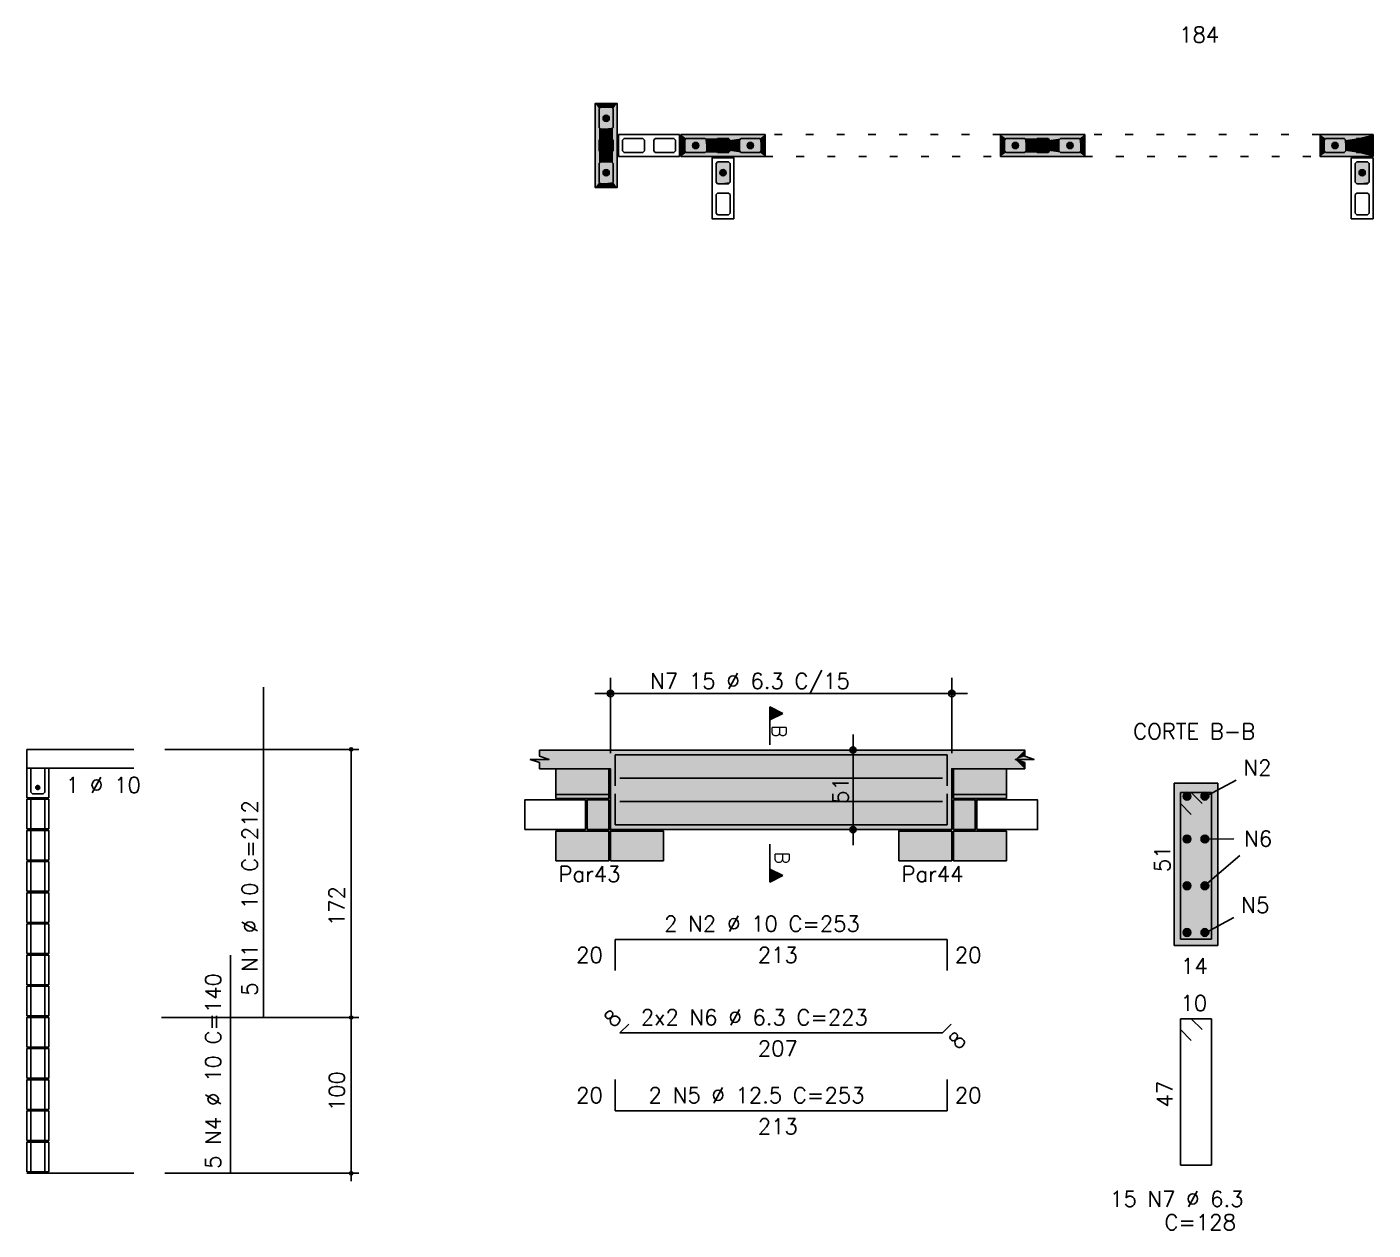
# Model space of a CAD drawing. Extents: x -1.9 to 86, y -1.6 to 60.9.
# Drawn here: x 35.3 to 52.57, y 29.95 to 45.39 of the extents above; entities that cross this region are included whole.
import ezdxf

# ---------------------------------------------------------------- set-up
doc = ezdxf.new("R2010")
doc.units = 0
doc.header["$MEASUREMENT"] = 0
doc.linetypes.add('ESTILO_TQS_0002', pattern=[0.4, 0.1, -0.3])
for name, color, linetype in [('PENA_01', 1, 'CONTINUOUS'), ('PENA_02', 2, 'CONTINUOUS'), ('PENA_03', 3, 'CONTINUOUS'), ('PENA_04', 4, 'CONTINUOUS'), ('PENA_05', 5, 'CONTINUOUS'), ('PENA_09', 254, 'CONTINUOUS'), ('PENA_10', 253, 'CONTINUOUS'), ('PENA_11', 252, 'CONTINUOUS'), ('PENA_19', 240, 'CONTINUOUS'), ('PENA_21', 100, 'CONTINUOUS'), ('PENA_28', 135, 'CONTINUOUS')]:
    doc.layers.add(name, color=color, linetype=linetype)
doc.styles.get("Standard").update_dxf_attribs({"font": 'ROMANS.SHX'})

msp = doc.modelspace()

# ---------------------------------------------------------------- linework, layer by layer
at = {"layer": 'PENA_01', "linetype": 'Continuous'}
for p, q in [((42.786, 36.071), (42.786, 37.038)), ((47.166, 36.071), (47.166, 37.038)), ((42.586, 36.838), (47.366, 36.838)), ((45.899, 34.891), (45.899, 36.311)), ((45.979, 36.111), (46.099, 36.111)), ((42.086, 35.541), (42.766, 35.541)), ((47.186, 35.541), (47.866, 35.541)), ((45.979, 35.091), (46.099, 35.091))]:
    msp.add_line(p, q, dxfattribs=at)
for points in [[(42.801, 44.359), (42.821, 44.339), (42.821, 44.099), (42.801, 44.079), (42.661, 44.079), (42.641, 44.099), (42.641, 44.339), (42.661, 44.359), (42.801, 44.359)], [(42.801, 43.959), (42.821, 43.939), (42.821, 43.799), (42.801, 43.779), (42.661, 43.779), (42.641, 43.799), (42.641, 43.939), (42.661, 43.959), (42.801, 43.959)], [(43.221, 43.939), (43.201, 43.959), (42.961, 43.959), (42.941, 43.939), (42.941, 43.799), (42.961, 43.779), (43.201, 43.779), (43.221, 43.799), (43.221, 43.939)], [(43.621, 43.939), (43.601, 43.959), (43.361, 43.959), (43.341, 43.939), (43.341, 43.799), (43.361, 43.779), (43.601, 43.779), (43.621, 43.799), (43.621, 43.939)], [(43.741, 43.939), (43.761, 43.959), (44.001, 43.959), (44.021, 43.939), (44.021, 43.799), (44.001, 43.779), (43.761, 43.779), (43.741, 43.799), (43.741, 43.939)], [(44.141, 43.939), (44.161, 43.959), (44.301, 43.959), (44.321, 43.939), (44.321, 43.799), (44.301, 43.779), (44.161, 43.779), (44.141, 43.799), (44.141, 43.939)], [(44.441, 43.939), (44.461, 43.959), (44.701, 43.959), (44.721, 43.939), (44.721, 43.799), (44.701, 43.779), (44.461, 43.779), (44.441, 43.799), (44.441, 43.939)], [(47.841, 43.939), (47.861, 43.959), (48.101, 43.959), (48.121, 43.939), (48.121, 43.799), (48.101, 43.779), (47.861, 43.779), (47.841, 43.799), (47.841, 43.939)], [(48.241, 43.939), (48.261, 43.959), (48.401, 43.959), (48.421, 43.939), (48.421, 43.799), (48.401, 43.779), (48.261, 43.779), (48.241, 43.799), (48.241, 43.939)], [(48.541, 43.939), (48.561, 43.959), (48.801, 43.959), (48.821, 43.939), (48.821, 43.799), (48.801, 43.779), (48.561, 43.779), (48.541, 43.799), (48.541, 43.939)], [(52.201, 43.959), (51.961, 43.959), (51.941, 43.939), (51.941, 43.799), (51.961, 43.779), (52.201, 43.779), (52.221, 43.799), (52.221, 43.939), (52.201, 43.959)], [(52.501, 43.959), (52.361, 43.959), (52.341, 43.939), (52.341, 43.799), (52.361, 43.779), (52.501, 43.779), (52.521, 43.799), (52.521, 43.939), (52.501, 43.959)], [(42.801, 43.659), (42.821, 43.639), (42.821, 43.399), (42.801, 43.379), (42.661, 43.379), (42.641, 43.399), (42.641, 43.639), (42.661, 43.659), (42.801, 43.659)], [(44.301, 43.379), (44.321, 43.399), (44.321, 43.639), (44.301, 43.659), (44.161, 43.659), (44.141, 43.639), (44.141, 43.399), (44.161, 43.379), (44.301, 43.379)], [(52.501, 43.379), (52.521, 43.399), (52.521, 43.639), (52.501, 43.659), (52.361, 43.659), (52.341, 43.639), (52.341, 43.399), (52.361, 43.379), (52.501, 43.379)], [(44.301, 42.979), (44.321, 42.999), (44.321, 43.239), (44.301, 43.259), (44.161, 43.259), (44.141, 43.239), (44.141, 42.999), (44.161, 42.979), (44.301, 42.979)], [(52.501, 42.979), (52.521, 42.999), (52.521, 43.239), (52.501, 43.259), (52.361, 43.259), (52.341, 43.239), (52.341, 42.999), (52.361, 42.979), (52.501, 42.979)]]:
    msp.add_lwpolyline(points, dxfattribs=at)
at = {"layer": 'PENA_02', "linetype": 'Continuous'}
for p, q in [((42.591, 43.329), (42.591, 44.409)), ((42.591, 44.409), (42.871, 44.409)), ((42.871, 44.409), (42.871, 43.329)), ((43.691, 44.009), (44.771, 44.009)), ((43.691, 43.729), (43.691, 44.009)), ((44.771, 44.009), (44.771, 43.729)), ((47.791, 44.009), (48.871, 44.009)), ((47.791, 43.729), (47.791, 44.009)), ((48.871, 44.009), (48.871, 43.729)), ((44.771, 43.729), (43.691, 43.729)), ((48.871, 43.729), (47.791, 43.729)), ((42.871, 43.329), (42.591, 43.329))]:
    msp.add_line(p, q, dxfattribs=at)
for points in [[(43.671, 44.009), (42.891, 44.009), (42.891, 43.729), (43.671, 43.729), (43.671, 44.009)], [(52.571, 44.009), (51.891, 44.009), (51.891, 43.729), (52.571, 43.729), (52.571, 44.009)], [(44.371, 42.929), (44.371, 43.709), (44.091, 43.709), (44.091, 42.929), (44.371, 42.929)], [(52.571, 42.929), (52.571, 43.709), (52.291, 43.709), (52.291, 42.929), (52.571, 42.929)], [(41.878, 35.871), (41.878, 35.951), (41.758, 35.991), (41.998, 35.991), (41.878, 36.031), (41.878, 36.111)], [(41.878, 36.111), (48.102, 36.111), (48.102, 36.031), (48.222, 35.991), (47.982, 35.991), (48.102, 35.951), (48.102, 35.871), (47.166, 35.871), (47.166, 35.091), (42.786, 35.091), (42.786, 35.871), (41.878, 35.871), (41.878, 35.951), (41.758, 35.991), (41.998, 35.991), (41.878, 36.031), (41.878, 36.111)], [(48.102, 35.871), (48.102, 35.951), (47.982, 35.991), (48.222, 35.991), (48.102, 36.031), (48.102, 36.111)], [(42.086, 35.491), (42.766, 35.491), (42.766, 35.871), (42.086, 35.871), (42.086, 35.491)], [(47.186, 35.491), (47.866, 35.491), (47.866, 35.871), (47.186, 35.871), (47.186, 35.491)], [(41.686, 35.091), (42.466, 35.091), (42.466, 35.471), (41.686, 35.471), (41.686, 35.091)], [(42.486, 35.091), (42.766, 35.091), (42.766, 35.471), (42.486, 35.471), (42.486, 35.091)], [(47.186, 35.091), (47.466, 35.091), (47.466, 35.471), (47.186, 35.471), (47.186, 35.091)], [(47.486, 35.091), (48.266, 35.091), (48.266, 35.471), (47.486, 35.471), (47.486, 35.091)], [(42.086, 34.691), (42.766, 34.691), (42.766, 35.071), (42.086, 35.071), (42.086, 34.691)], [(42.786, 34.691), (43.466, 34.691), (43.466, 35.071), (42.786, 35.071), (42.786, 34.691)], [(46.486, 34.691), (47.166, 34.691), (47.166, 35.071), (46.486, 35.071), (46.486, 34.691)], [(47.186, 34.691), (47.866, 34.691), (47.866, 35.071), (47.186, 35.071), (47.186, 34.691)]]:
    msp.add_lwpolyline(points, dxfattribs=at)
for centre, radius in [((42.786, 36.838), 0.0416), ((42.786, 36.838), 0.0208), ((47.166, 36.838), 0.0416), ((47.166, 36.838), 0.0208), ((39.46, 36.12), 0.02), ((39.46, 36.12), 0.01), ((45.899, 36.111), 0.04), ((45.899, 36.111), 0.02), ((45.899, 35.091), 0.04), ((45.899, 35.091), 0.02), ((39.46, 32.68), 0.02), ((39.46, 32.68), 0.01), ((39.46, 30.68), 0.02), ((39.46, 30.68), 0.01)]:
    msp.add_circle(centre, radius, dxfattribs=at)
at = {"layer": 'PENA_03', "linetype": 'Continuous'}
for p, q in [((44.832, 36.178), (44.832, 36.665)), ((44.832, 36.665), (44.998, 36.582)), ((44.832, 36.5), (44.832, 36.663)), ((44.832, 36.663), (44.996, 36.582)), ((44.844, 36.505), (44.844, 36.658)), ((44.857, 36.511), (44.857, 36.652)), ((44.87, 36.518), (44.87, 36.645)), ((44.883, 36.524), (44.883, 36.639)), ((44.896, 36.531), (44.896, 36.633)), ((44.908, 36.537), (44.908, 36.626)), ((44.921, 36.543), (44.921, 36.62)), ((44.832, 36.5), (44.996, 36.582)), ((44.832, 36.499), (44.998, 36.582)), ((44.832, 36.178), (44.832, 36.499)), ((44.934, 36.55), (44.934, 36.613)), ((44.947, 36.556), (44.947, 36.607)), ((44.959, 36.562), (44.959, 36.601)), ((44.972, 36.569), (44.972, 36.594)), ((44.985, 36.575), (44.985, 36.588)), ((35.3, 36.12), (35.3, 35.5)), ((35.3, 36.12), (36.67, 36.12)), ((37.07, 36.12), (39.56, 36.12)), ((39.46, 30.579), (39.46, 36.12)), ((45.779, 36.111), (45.779, 36.111)), ((35.3, 35.88), (36.67, 35.88)), ((42.786, 35.871), (42.786, 35.871)), ((47.166, 35.871), (47.166, 35.871)), ((50.018, 33.605), (50.018, 35.685)), ((50.018, 35.685), (50.578, 35.685)), ((50.436, 35.522), (50.815, 35.725)), ((50.578, 35.685), (50.578, 35.205)), ((35.35, 35.1), (35.35, 35.48)), ((35.53, 35.1), (35.53, 35.48)), ((35.35, 34.7), (35.35, 35.08)), ((35.53, 34.7), (35.53, 35.08)), ((45.779, 35.091), (45.779, 35.091)), ((50.578, 35.205), (50.578, 35.205)), ((50.578, 35.205), (50.578, 33.605)), ((44.832, 34.904), (44.832, 34.417)), ((44.832, 34.583), (44.832, 34.904)), ((50.411, 34.969), (50.783, 34.972)), ((50.418, 34.378), (50.863, 34.757)), ((35.35, 34.3), (35.35, 34.68)), ((35.53, 34.3), (35.53, 34.68)), ((44.998, 34.5), (44.832, 34.583)), ((44.832, 34.418), (44.832, 34.582)), ((44.996, 34.5), (44.832, 34.582)), ((44.844, 34.424), (44.844, 34.577)), ((44.857, 34.43), (44.857, 34.57)), ((44.87, 34.436), (44.87, 34.564)), ((44.883, 34.443), (44.883, 34.558)), ((44.896, 34.449), (44.896, 34.551)), ((44.908, 34.456), (44.908, 34.545)), ((44.832, 34.417), (44.998, 34.5)), ((44.832, 34.418), (44.996, 34.5)), ((44.921, 34.462), (44.921, 34.538)), ((44.934, 34.468), (44.934, 34.532)), ((44.947, 34.475), (44.947, 34.526)), ((44.959, 34.481), (44.959, 34.519)), ((44.972, 34.487), (44.972, 34.513)), ((44.985, 34.494), (44.985, 34.507)), ((35.35, 33.9), (35.35, 34.28)), ((35.53, 33.9), (35.53, 34.28)), ((35.35, 33.5), (35.35, 33.88)), ((35.53, 33.5), (35.53, 33.88)), ((50.429, 33.771), (50.786, 33.963)), ((50.578, 33.605), (50.018, 33.605)), ((35.35, 33.1), (35.35, 33.48)), ((35.53, 33.1), (35.53, 33.48)), ((35.35, 32.7), (35.35, 33.08)), ((35.53, 32.7), (35.53, 33.08)), ((35.35, 32.3), (35.35, 32.68)), ((35.53, 32.3), (35.53, 32.68)), ((37.028, 32.68), (39.56, 32.68)), ((35.35, 31.9), (35.35, 32.28)), ((35.53, 31.9), (35.53, 32.28)), ((35.35, 31.5), (35.35, 31.88)), ((35.53, 31.5), (35.53, 31.88)), ((35.35, 31.1), (35.35, 31.48)), ((35.53, 31.1), (35.53, 31.48)), ((35.35, 30.7), (35.35, 31.08)), ((35.53, 30.7), (35.53, 31.08)), ((35.3, 30.68), (36.67, 30.68)), ((37.07, 30.68), (39.56, 30.68))]:
    msp.add_line(p, q, dxfattribs=at)
for points in [[(42.661, 44.079), (42.641, 44.099), (42.641, 44.339), (42.661, 44.359), (42.801, 44.359), (42.821, 44.339), (42.821, 44.099), (42.801, 44.079), (42.661, 44.079)], [(42.821, 43.799), (42.801, 43.779), (42.661, 43.779), (42.641, 43.799), (42.641, 43.939), (42.661, 43.959), (42.801, 43.959), (42.821, 43.939), (42.821, 43.799)], [(44.021, 43.799), (44.001, 43.779), (43.761, 43.779), (43.741, 43.799), (43.741, 43.939), (43.761, 43.959), (44.001, 43.959), (44.021, 43.939), (44.021, 43.799)], [(44.321, 43.799), (44.301, 43.779), (44.161, 43.779), (44.141, 43.799), (44.141, 43.939), (44.161, 43.959), (44.301, 43.959), (44.321, 43.939), (44.321, 43.799)], [(44.721, 43.799), (44.701, 43.779), (44.461, 43.779), (44.441, 43.799), (44.441, 43.939), (44.461, 43.959), (44.701, 43.959), (44.721, 43.939), (44.721, 43.799)], [(48.121, 43.799), (48.101, 43.779), (47.861, 43.779), (47.841, 43.799), (47.841, 43.939), (47.861, 43.959), (48.101, 43.959), (48.121, 43.939), (48.121, 43.799)], [(48.421, 43.799), (48.401, 43.779), (48.261, 43.779), (48.241, 43.799), (48.241, 43.939), (48.261, 43.959), (48.401, 43.959), (48.421, 43.939), (48.421, 43.799)], [(48.821, 43.799), (48.801, 43.779), (48.561, 43.779), (48.541, 43.799), (48.541, 43.939), (48.561, 43.959), (48.801, 43.959), (48.821, 43.939), (48.821, 43.799)], [(52.221, 43.799), (52.201, 43.779), (51.961, 43.779), (51.941, 43.799), (51.941, 43.939), (51.961, 43.959), (52.201, 43.959), (52.221, 43.939), (52.221, 43.799)], [(52.521, 43.799), (52.501, 43.779), (52.361, 43.779), (52.341, 43.799), (52.341, 43.939), (52.361, 43.959), (52.501, 43.959), (52.521, 43.939), (52.521, 43.799)], [(42.661, 43.379), (42.641, 43.399), (42.641, 43.639), (42.661, 43.659), (42.801, 43.659), (42.821, 43.639), (42.821, 43.399), (42.801, 43.379), (42.661, 43.379)], [(44.161, 43.379), (44.141, 43.399), (44.141, 43.639), (44.161, 43.659), (44.301, 43.659), (44.321, 43.639), (44.321, 43.399), (44.301, 43.379), (44.161, 43.379)], [(52.361, 43.379), (52.341, 43.399), (52.341, 43.639), (52.361, 43.659), (52.501, 43.659), (52.521, 43.639), (52.521, 43.399), (52.501, 43.379), (52.361, 43.379)], [(35.3, 35.5), (35.58, 35.5), (35.58, 35.88)], [(35.53, 35.88), (35.53, 35.57), (35.51, 35.55), (35.37, 35.55), (35.35, 35.57), (35.35, 35.88)], [(35.464, 35.631), (35.462, 35.641), (35.456, 35.649), (35.447, 35.654), (35.437, 35.655), (35.427, 35.652), (35.419, 35.645), (35.415, 35.636), (35.415, 35.625), (35.419, 35.616), (35.427, 35.609), (35.437, 35.606), (35.447, 35.607), (35.456, 35.612), (35.462, 35.62), (35.464, 35.631)], [(35.3, 35.1), (35.58, 35.1), (35.58, 35.48), (35.3, 35.48), (35.3, 35.1)], [(35.3, 34.7), (35.58, 34.7), (35.58, 35.08), (35.3, 35.08), (35.3, 34.7)], [(35.3, 34.3), (35.58, 34.3), (35.58, 34.68), (35.3, 34.68), (35.3, 34.3)], [(35.3, 33.9), (35.58, 33.9), (35.58, 34.28), (35.3, 34.28), (35.3, 33.9)], [(35.3, 33.5), (35.58, 33.5), (35.58, 33.88), (35.3, 33.88), (35.3, 33.5)], [(35.3, 33.1), (35.58, 33.1), (35.58, 33.48), (35.3, 33.48), (35.3, 33.1)], [(35.3, 32.7), (35.58, 32.7), (35.58, 33.08), (35.3, 33.08), (35.3, 32.7)], [(35.3, 32.3), (35.58, 32.3), (35.58, 32.68), (35.3, 32.68), (35.3, 32.3)], [(35.3, 31.9), (35.58, 31.9), (35.58, 32.28), (35.3, 32.28), (35.3, 31.9)], [(35.3, 31.5), (35.58, 31.5), (35.58, 31.88), (35.3, 31.88), (35.3, 31.5)], [(35.3, 31.1), (35.58, 31.1), (35.58, 31.48), (35.3, 31.48), (35.3, 31.1)], [(35.3, 30.7), (35.58, 30.7), (35.58, 31.08), (35.3, 31.08), (35.3, 30.7)]]:
    msp.add_lwpolyline(points, dxfattribs=at)
at = {"layer": 'PENA_03', "linetype": 'ESTILO_TQS_0002'}
for points in [[(44.771, 44.009), (44.771, 43.729), (47.791, 43.729), (47.791, 44.009), (44.771, 44.009)], [(48.871, 44.009), (48.871, 43.729), (51.891, 43.729), (51.891, 44.009), (48.871, 44.009)]]:
    msp.add_lwpolyline(points, dxfattribs=at)
at = {"layer": 'PENA_03', "linetype": 'Continuous'}
for centre, radius in [((42.731, 44.219), 0.04), ((42.731, 43.869), 0.04), ((43.881, 43.869), 0.04), ((44.231, 43.869), 0.04), ((44.581, 43.869), 0.04), ((47.981, 43.869), 0.04), ((48.331, 43.869), 0.04), ((48.681, 43.869), 0.04), ((52.081, 43.869), 0.04), ((52.431, 43.869), 0.04), ((42.731, 43.519), 0.04), ((44.231, 43.519), 0.04), ((52.431, 43.519), 0.04), ((35.439, 35.631), 0.025), ((50.183, 35.519), 0.05), ((50.413, 35.519), 0.05), ((50.183, 34.97), 0.05), ((50.413, 34.97), 0.05), ((50.183, 34.37), 0.05), ((50.413, 34.37), 0.05), ((50.183, 33.77), 0.05), ((50.413, 33.77), 0.05)]:
    msp.add_circle(centre, radius, dxfattribs=at)
for points in [[(42.771, 44.219), (42.711, 44.254), (42.693, 44.233)], [(42.771, 44.219), (42.693, 44.233), (42.693, 44.206)], [(42.771, 44.219), (42.693, 44.206), (42.711, 44.185)], [(42.771, 44.219), (42.738, 44.259), (42.711, 44.254)], [(42.771, 44.219), (42.711, 44.185), (42.738, 44.18)], [(42.771, 44.219), (42.761, 44.245), (42.738, 44.259)], [(42.771, 44.219), (42.738, 44.18), (42.761, 44.194)], [(42.771, 44.219), (42.761, 44.194), (42.771, 44.219)], [(42.771, 43.869), (42.711, 43.904), (42.693, 43.883)], [(42.771, 43.869), (42.693, 43.883), (42.693, 43.856)], [(42.771, 43.869), (42.693, 43.856), (42.711, 43.835)], [(42.771, 43.869), (42.738, 43.909), (42.711, 43.904)], [(42.771, 43.869), (42.711, 43.835), (42.738, 43.83)], [(42.771, 43.869), (42.761, 43.895), (42.738, 43.909)], [(42.771, 43.869), (42.738, 43.83), (42.761, 43.844)], [(42.771, 43.869), (42.761, 43.844), (42.771, 43.869)], [(43.921, 43.869), (43.861, 43.904), (43.843, 43.883)], [(43.921, 43.869), (43.843, 43.883), (43.843, 43.856)], [(43.921, 43.869), (43.843, 43.856), (43.861, 43.835)], [(43.921, 43.869), (43.888, 43.909), (43.861, 43.904)], [(43.921, 43.869), (43.861, 43.835), (43.888, 43.83)], [(43.921, 43.869), (43.911, 43.895), (43.888, 43.909)], [(43.921, 43.869), (43.888, 43.83), (43.911, 43.844)], [(43.921, 43.869), (43.911, 43.844), (43.921, 43.869)], [(44.271, 43.869), (44.211, 43.904), (44.193, 43.883)], [(44.271, 43.869), (44.193, 43.883), (44.193, 43.856)], [(44.271, 43.869), (44.193, 43.856), (44.211, 43.835)], [(44.271, 43.869), (44.238, 43.909), (44.211, 43.904)], [(44.271, 43.869), (44.211, 43.835), (44.238, 43.83)], [(44.271, 43.869), (44.261, 43.895), (44.238, 43.909)], [(44.271, 43.869), (44.238, 43.83), (44.261, 43.844)], [(44.271, 43.869), (44.261, 43.844), (44.271, 43.869)], [(44.621, 43.869), (44.561, 43.904), (44.543, 43.883)], [(44.621, 43.869), (44.543, 43.883), (44.543, 43.856)], [(44.621, 43.869), (44.543, 43.856), (44.561, 43.835)], [(44.621, 43.869), (44.588, 43.909), (44.561, 43.904)], [(44.621, 43.869), (44.561, 43.835), (44.588, 43.83)], [(44.621, 43.869), (44.611, 43.895), (44.588, 43.909)], [(44.621, 43.869), (44.588, 43.83), (44.611, 43.844)], [(44.621, 43.869), (44.611, 43.844), (44.621, 43.869)], [(48.021, 43.869), (47.961, 43.904), (47.943, 43.883)], [(48.021, 43.869), (47.943, 43.883), (47.943, 43.856)], [(48.021, 43.869), (47.943, 43.856), (47.961, 43.835)], [(48.021, 43.869), (47.988, 43.909), (47.961, 43.904)], [(48.021, 43.869), (47.961, 43.835), (47.988, 43.83)], [(48.021, 43.869), (48.011, 43.895), (47.988, 43.909)], [(48.021, 43.869), (47.988, 43.83), (48.011, 43.844)], [(48.021, 43.869), (48.011, 43.844), (48.021, 43.869)], [(48.371, 43.869), (48.311, 43.904), (48.293, 43.883)], [(48.371, 43.869), (48.293, 43.883), (48.293, 43.856)], [(48.371, 43.869), (48.293, 43.856), (48.311, 43.835)], [(48.371, 43.869), (48.338, 43.909), (48.311, 43.904)], [(48.371, 43.869), (48.311, 43.835), (48.338, 43.83)], [(48.371, 43.869), (48.361, 43.895), (48.338, 43.909)], [(48.371, 43.869), (48.338, 43.83), (48.361, 43.844)], [(48.371, 43.869), (48.361, 43.844), (48.371, 43.869)], [(48.721, 43.869), (48.661, 43.904), (48.643, 43.883)], [(48.721, 43.869), (48.643, 43.883), (48.643, 43.856)], [(48.721, 43.869), (48.643, 43.856), (48.661, 43.835)], [(48.721, 43.869), (48.688, 43.909), (48.661, 43.904)], [(48.721, 43.869), (48.661, 43.835), (48.688, 43.83)], [(48.721, 43.869), (48.711, 43.895), (48.688, 43.909)], [(48.721, 43.869), (48.688, 43.83), (48.711, 43.844)], [(48.721, 43.869), (48.711, 43.844), (48.721, 43.869)], [(52.121, 43.869), (52.061, 43.904), (52.043, 43.883)], [(52.121, 43.869), (52.043, 43.883), (52.043, 43.856)], [(52.121, 43.869), (52.043, 43.856), (52.061, 43.835)], [(52.121, 43.869), (52.088, 43.909), (52.061, 43.904)], [(52.121, 43.869), (52.061, 43.835), (52.088, 43.83)], [(52.121, 43.869), (52.111, 43.895), (52.088, 43.909)], [(52.121, 43.869), (52.088, 43.83), (52.111, 43.844)], [(52.121, 43.869), (52.111, 43.844), (52.121, 43.869)], [(52.471, 43.869), (52.411, 43.904), (52.393, 43.883)], [(52.471, 43.869), (52.393, 43.883), (52.393, 43.856)], [(52.471, 43.869), (52.393, 43.856), (52.411, 43.835)], [(52.471, 43.869), (52.438, 43.909), (52.411, 43.904)], [(52.471, 43.869), (52.411, 43.835), (52.438, 43.83)], [(52.471, 43.869), (52.461, 43.895), (52.438, 43.909)], [(52.471, 43.869), (52.438, 43.83), (52.461, 43.844)], [(52.471, 43.869), (52.461, 43.844), (52.471, 43.869)], [(42.771, 43.519), (42.711, 43.554), (42.693, 43.533)], [(42.771, 43.519), (42.693, 43.533), (42.693, 43.506)], [(42.771, 43.519), (42.738, 43.559), (42.711, 43.554)], [(42.771, 43.519), (42.761, 43.545), (42.738, 43.559)], [(44.271, 43.519), (44.211, 43.554), (44.193, 43.533)], [(44.271, 43.519), (44.193, 43.533), (44.193, 43.506)], [(44.271, 43.519), (44.238, 43.559), (44.211, 43.554)], [(44.271, 43.519), (44.261, 43.545), (44.238, 43.559)], [(52.471, 43.519), (52.411, 43.554), (52.393, 43.533)], [(52.471, 43.519), (52.393, 43.533), (52.393, 43.506)], [(52.471, 43.519), (52.438, 43.559), (52.411, 43.554)], [(52.471, 43.519), (52.461, 43.545), (52.438, 43.559)], [(42.771, 43.519), (42.693, 43.506), (42.711, 43.485)], [(42.771, 43.519), (42.711, 43.485), (42.738, 43.48)], [(42.771, 43.519), (42.738, 43.48), (42.761, 43.494)], [(42.771, 43.519), (42.761, 43.494), (42.771, 43.519)], [(44.271, 43.519), (44.193, 43.506), (44.211, 43.485)], [(44.271, 43.519), (44.211, 43.485), (44.238, 43.48)], [(44.271, 43.519), (44.238, 43.48), (44.261, 43.494)], [(44.271, 43.519), (44.261, 43.494), (44.271, 43.519)], [(52.471, 43.519), (52.393, 43.506), (52.411, 43.485)], [(52.471, 43.519), (52.411, 43.485), (52.438, 43.48)], [(52.471, 43.519), (52.438, 43.48), (52.461, 43.494)], [(52.471, 43.519), (52.461, 43.494), (52.471, 43.519)], [(35.464, 35.631), (35.419, 35.645), (35.415, 35.636)], [(35.464, 35.631), (35.415, 35.636), (35.415, 35.625)], [(35.464, 35.631), (35.415, 35.625), (35.419, 35.616)], [(35.464, 35.631), (35.427, 35.652), (35.416, 35.639)], [(35.464, 35.631), (35.416, 35.639), (35.416, 35.622)], [(35.464, 35.631), (35.416, 35.622), (35.427, 35.609)], [(35.464, 35.631), (35.427, 35.652), (35.419, 35.645)], [(35.464, 35.631), (35.419, 35.616), (35.427, 35.609)], [(35.464, 35.631), (35.444, 35.655), (35.427, 35.652)], [(35.464, 35.631), (35.437, 35.655), (35.427, 35.652)], [(35.464, 35.631), (35.427, 35.609), (35.444, 35.606)], [(35.464, 35.631), (35.427, 35.609), (35.437, 35.606)], [(35.464, 35.631), (35.447, 35.654), (35.437, 35.655)], [(35.464, 35.631), (35.437, 35.606), (35.447, 35.607)], [(35.464, 35.631), (35.458, 35.647), (35.444, 35.655)], [(35.464, 35.631), (35.444, 35.606), (35.458, 35.614)], [(35.464, 35.631), (35.456, 35.649), (35.447, 35.654)], [(35.464, 35.631), (35.447, 35.607), (35.456, 35.612)], [(35.464, 35.631), (35.462, 35.641), (35.456, 35.649)], [(35.464, 35.631), (35.456, 35.612), (35.462, 35.62)], [(35.464, 35.631), (35.458, 35.614), (35.464, 35.631)], [(35.464, 35.631), (35.462, 35.62), (35.464, 35.631)], [(50.233, 35.519), (50.158, 35.562), (50.136, 35.536)], [(50.233, 35.519), (50.136, 35.536), (50.136, 35.502)], [(50.233, 35.519), (50.136, 35.502), (50.158, 35.476)], [(50.233, 35.519), (50.192, 35.568), (50.158, 35.562)], [(50.233, 35.519), (50.158, 35.476), (50.192, 35.47)], [(50.233, 35.519), (50.221, 35.551), (50.192, 35.568)], [(50.233, 35.519), (50.192, 35.47), (50.221, 35.487)], [(50.233, 35.519), (50.221, 35.487), (50.233, 35.519)], [(50.463, 35.519), (50.388, 35.562), (50.366, 35.536)], [(50.463, 35.519), (50.366, 35.536), (50.366, 35.502)], [(50.463, 35.519), (50.366, 35.502), (50.388, 35.476)], [(50.463, 35.519), (50.422, 35.568), (50.388, 35.562)], [(50.463, 35.519), (50.388, 35.476), (50.422, 35.47)], [(50.463, 35.519), (50.451, 35.551), (50.422, 35.568)], [(50.463, 35.519), (50.422, 35.47), (50.451, 35.487)], [(50.463, 35.519), (50.451, 35.487), (50.463, 35.519)], [(50.233, 34.97), (50.158, 35.013), (50.136, 34.987)], [(50.233, 34.97), (50.136, 34.987), (50.136, 34.953)], [(50.233, 34.97), (50.136, 34.953), (50.158, 34.927)], [(50.233, 34.97), (50.192, 35.019), (50.158, 35.013)], [(50.233, 34.97), (50.158, 34.927), (50.192, 34.921)], [(50.233, 34.97), (50.221, 35.002), (50.192, 35.019)], [(50.233, 34.97), (50.192, 34.921), (50.221, 34.938)], [(50.233, 34.97), (50.221, 34.938), (50.233, 34.97)], [(50.463, 34.97), (50.388, 35.013), (50.366, 34.987)], [(50.463, 34.97), (50.366, 34.987), (50.366, 34.953)], [(50.463, 34.97), (50.366, 34.953), (50.388, 34.927)], [(50.463, 34.97), (50.422, 35.019), (50.388, 35.013)], [(50.463, 34.97), (50.388, 34.927), (50.422, 34.921)], [(50.463, 34.97), (50.451, 35.002), (50.422, 35.019)], [(50.463, 34.97), (50.422, 34.921), (50.451, 34.938)], [(50.463, 34.97), (50.451, 34.938), (50.463, 34.97)], [(50.233, 34.37), (50.158, 34.413), (50.136, 34.387)], [(50.233, 34.37), (50.136, 34.387), (50.136, 34.353)], [(50.233, 34.37), (50.136, 34.353), (50.158, 34.327)], [(50.233, 34.37), (50.192, 34.419), (50.158, 34.413)], [(50.233, 34.37), (50.158, 34.327), (50.192, 34.321)], [(50.233, 34.37), (50.221, 34.402), (50.192, 34.419)], [(50.233, 34.37), (50.192, 34.321), (50.221, 34.338)], [(50.233, 34.37), (50.221, 34.338), (50.233, 34.37)], [(50.463, 34.37), (50.388, 34.413), (50.366, 34.387)], [(50.463, 34.37), (50.366, 34.387), (50.366, 34.353)], [(50.463, 34.37), (50.366, 34.353), (50.388, 34.327)], [(50.463, 34.37), (50.422, 34.419), (50.388, 34.413)], [(50.463, 34.37), (50.388, 34.327), (50.422, 34.321)], [(50.463, 34.37), (50.451, 34.402), (50.422, 34.419)], [(50.463, 34.37), (50.422, 34.321), (50.451, 34.338)], [(50.463, 34.37), (50.451, 34.338), (50.463, 34.37)], [(50.233, 33.77), (50.158, 33.813), (50.136, 33.787)], [(50.233, 33.77), (50.136, 33.787), (50.136, 33.753)], [(50.233, 33.77), (50.136, 33.753), (50.158, 33.727)], [(50.233, 33.77), (50.192, 33.819), (50.158, 33.813)], [(50.233, 33.77), (50.158, 33.727), (50.192, 33.721)], [(50.233, 33.77), (50.221, 33.802), (50.192, 33.819)], [(50.233, 33.77), (50.192, 33.721), (50.221, 33.738)], [(50.233, 33.77), (50.221, 33.738), (50.233, 33.77)], [(50.463, 33.77), (50.388, 33.813), (50.366, 33.787)], [(50.463, 33.77), (50.366, 33.787), (50.366, 33.753)], [(50.463, 33.77), (50.366, 33.753), (50.388, 33.727)], [(50.463, 33.77), (50.422, 33.819), (50.388, 33.813)], [(50.463, 33.77), (50.388, 33.727), (50.422, 33.721)], [(50.463, 33.77), (50.451, 33.802), (50.422, 33.819)], [(50.463, 33.77), (50.422, 33.721), (50.451, 33.738)], [(50.463, 33.77), (50.451, 33.738), (50.463, 33.77)]]:
    msp.add_solid(points, dxfattribs=at)
at = {"layer": 'PENA_04', "linetype": 'Continuous'}
for p, q in [((42.846, 35.651), (42.846, 36.051)), ((42.846, 36.051), (47.106, 36.051)), ((47.106, 36.051), (47.106, 35.651)), ((42.906, 35.751), (47.046, 35.751)), ((42.846, 35.551), (42.846, 35.151)), ((42.906, 35.451), (47.046, 35.451)), ((47.106, 35.151), (47.106, 35.551)), ((50.238, 35.565), (50.098, 35.565)), ((50.098, 35.565), (50.098, 33.685)), ((50.498, 35.565), (50.098, 35.565)), ((50.098, 35.565), (50.098, 35.425)), ((50.098, 35.425), (50.238, 35.285)), ((50.378, 35.425), (50.238, 35.565)), ((50.498, 33.685), (50.498, 35.565)), ((42.846, 35.151), (47.106, 35.151)), ((50.098, 33.685), (50.498, 33.685))]:
    msp.add_line(p, q, dxfattribs=at)
at = {"layer": 'PENA_05', "linetype": 'Continuous'}
for p, q in [((38.336, 32.677), (38.336, 36.92)), ((42.846, 33.282), (42.846, 33.682)), ((42.846, 33.682), (47.106, 33.682)), ((47.106, 33.682), (47.106, 33.282)), ((37.91, 30.68), (37.91, 33.48)), ((50.238, 32.664), (50.098, 32.664)), ((50.098, 32.664), (50.098, 30.784)), ((50.498, 32.664), (50.098, 32.664)), ((50.098, 32.664), (50.098, 32.524)), ((50.378, 32.524), (50.238, 32.664)), ((50.498, 30.784), (50.498, 32.664)), ((43.02, 32.595), (42.906, 32.482)), ((42.906, 32.482), (47.046, 32.482)), ((47.046, 32.482), (47.159, 32.595)), ((50.098, 32.524), (50.238, 32.384)), ((42.846, 31.882), (42.846, 31.482)), ((47.106, 31.482), (47.106, 31.882)), ((42.846, 31.482), (47.106, 31.482)), ((50.098, 30.784), (50.498, 30.784))]:
    msp.add_line(p, q, dxfattribs=at)
at = {"layer": 'PENA_09', "linetype": 'Continuous'}
for points in [[(42.086, 35.541), (42.766, 35.541), (42.766, 35.871), (42.086, 35.871), (42.086, 35.541)], [(47.186, 35.541), (47.866, 35.541), (47.866, 35.871), (47.186, 35.871), (47.186, 35.541)]]:
    msp.add_lwpolyline(points, dxfattribs=at)
for points in [[(42.086, 35.541), (42.766, 35.541), (42.766, 35.871)], [(42.086, 35.541), (42.766, 35.871), (42.086, 35.871)], [(42.086, 35.541), (42.086, 35.871), (42.086, 35.541)], [(47.186, 35.541), (47.866, 35.541), (47.866, 35.871)], [(47.186, 35.541), (47.866, 35.871), (47.186, 35.871)], [(47.186, 35.541), (47.186, 35.871), (47.186, 35.541)]]:
    msp.add_solid(points, dxfattribs=at)
at = {"layer": 'PENA_10', "linetype": 'Continuous'}
for points in [[(50.018, 35.685), (50.578, 35.685), (50.578, 35.205)], [(50.018, 35.685), (50.578, 35.205), (50.578, 33.605)], [(50.018, 35.685), (50.578, 33.605), (50.018, 33.605)], [(50.018, 35.685), (50.018, 33.605), (50.018, 35.685)]]:
    msp.add_solid(points, dxfattribs=at)
at = {"layer": 'PENA_11', "linetype": 'Continuous'}
for points in [[(42.661, 44.079), (42.641, 44.339), (42.661, 44.359)], [(42.661, 44.079), (42.641, 44.099), (42.641, 44.339)], [(42.661, 44.079), (42.661, 44.359), (42.801, 44.359)], [(42.661, 44.079), (42.801, 44.359), (42.821, 44.339)], [(42.661, 44.079), (42.821, 44.339), (42.821, 44.099)], [(42.661, 44.079), (42.821, 44.099), (42.801, 44.079)], [(42.661, 44.079), (42.801, 44.079), (42.661, 44.079)], [(42.821, 43.799), (42.641, 43.939), (42.661, 43.959)], [(42.821, 43.799), (42.641, 43.799), (42.641, 43.939)], [(42.821, 43.799), (42.661, 43.959), (42.801, 43.959)], [(42.821, 43.799), (42.801, 43.959), (42.821, 43.939)], [(42.821, 43.799), (42.821, 43.939), (42.821, 43.799)], [(44.021, 43.799), (43.741, 43.939), (43.761, 43.959)], [(44.021, 43.799), (43.741, 43.799), (43.741, 43.939)], [(44.021, 43.799), (43.761, 43.959), (44.001, 43.959)], [(44.021, 43.799), (44.001, 43.959), (44.021, 43.939)], [(44.021, 43.799), (44.021, 43.939), (44.021, 43.799)], [(44.321, 43.799), (44.141, 43.939), (44.161, 43.959)], [(44.321, 43.799), (44.141, 43.799), (44.141, 43.939)], [(44.321, 43.799), (44.161, 43.959), (44.301, 43.959)], [(44.321, 43.799), (44.301, 43.959), (44.321, 43.939)], [(44.321, 43.799), (44.321, 43.939), (44.321, 43.799)], [(44.721, 43.799), (44.441, 43.939), (44.461, 43.959)], [(44.721, 43.799), (44.441, 43.799), (44.441, 43.939)], [(44.721, 43.799), (44.461, 43.959), (44.701, 43.959)], [(44.721, 43.799), (44.701, 43.959), (44.721, 43.939)], [(44.721, 43.799), (44.721, 43.939), (44.721, 43.799)], [(48.121, 43.799), (47.841, 43.939), (47.861, 43.959)], [(48.121, 43.799), (47.841, 43.799), (47.841, 43.939)], [(48.121, 43.799), (47.861, 43.959), (48.101, 43.959)], [(48.121, 43.799), (48.101, 43.959), (48.121, 43.939)], [(48.121, 43.799), (48.121, 43.939), (48.121, 43.799)], [(48.421, 43.799), (48.241, 43.939), (48.261, 43.959)], [(48.421, 43.799), (48.241, 43.799), (48.241, 43.939)], [(48.421, 43.799), (48.261, 43.959), (48.401, 43.959)], [(48.421, 43.799), (48.401, 43.959), (48.421, 43.939)], [(48.421, 43.799), (48.421, 43.939), (48.421, 43.799)], [(48.821, 43.799), (48.541, 43.939), (48.561, 43.959)], [(48.821, 43.799), (48.541, 43.799), (48.541, 43.939)], [(48.821, 43.799), (48.561, 43.959), (48.801, 43.959)], [(48.821, 43.799), (48.801, 43.959), (48.821, 43.939)], [(48.821, 43.799), (48.821, 43.939), (48.821, 43.799)], [(52.221, 43.799), (51.941, 43.939), (51.961, 43.959)], [(52.221, 43.799), (51.941, 43.799), (51.941, 43.939)], [(52.221, 43.799), (51.961, 43.959), (52.201, 43.959)], [(52.221, 43.799), (52.201, 43.959), (52.221, 43.939)], [(52.221, 43.799), (52.221, 43.939), (52.221, 43.799)], [(52.521, 43.799), (52.341, 43.939), (52.361, 43.959)], [(52.521, 43.799), (52.341, 43.799), (52.341, 43.939)], [(52.521, 43.799), (52.361, 43.959), (52.501, 43.959)], [(52.521, 43.799), (52.501, 43.959), (52.521, 43.939)], [(52.521, 43.799), (52.521, 43.939), (52.521, 43.799)], [(42.821, 43.799), (42.661, 43.779), (42.641, 43.799)], [(42.821, 43.799), (42.801, 43.779), (42.661, 43.779)], [(44.021, 43.799), (43.761, 43.779), (43.741, 43.799)], [(44.021, 43.799), (44.001, 43.779), (43.761, 43.779)], [(44.321, 43.799), (44.161, 43.779), (44.141, 43.799)], [(44.321, 43.799), (44.301, 43.779), (44.161, 43.779)], [(44.721, 43.799), (44.461, 43.779), (44.441, 43.799)], [(44.721, 43.799), (44.701, 43.779), (44.461, 43.779)], [(48.121, 43.799), (47.861, 43.779), (47.841, 43.799)], [(48.121, 43.799), (48.101, 43.779), (47.861, 43.779)], [(48.421, 43.799), (48.261, 43.779), (48.241, 43.799)], [(48.421, 43.799), (48.401, 43.779), (48.261, 43.779)], [(48.821, 43.799), (48.561, 43.779), (48.541, 43.799)], [(48.821, 43.799), (48.801, 43.779), (48.561, 43.779)], [(52.221, 43.799), (51.961, 43.779), (51.941, 43.799)], [(52.221, 43.799), (52.201, 43.779), (51.961, 43.779)], [(52.521, 43.799), (52.361, 43.779), (52.341, 43.799)], [(52.521, 43.799), (52.501, 43.779), (52.361, 43.779)], [(42.661, 43.379), (42.641, 43.639), (42.661, 43.659)], [(42.661, 43.379), (42.641, 43.399), (42.641, 43.639)], [(42.661, 43.379), (42.661, 43.659), (42.801, 43.659)], [(42.661, 43.379), (42.801, 43.659), (42.821, 43.639)], [(42.661, 43.379), (42.821, 43.639), (42.821, 43.399)], [(44.161, 43.379), (44.141, 43.639), (44.161, 43.659)], [(44.161, 43.379), (44.141, 43.399), (44.141, 43.639)], [(44.161, 43.379), (44.161, 43.659), (44.301, 43.659)], [(44.161, 43.379), (44.301, 43.659), (44.321, 43.639)], [(44.161, 43.379), (44.321, 43.639), (44.321, 43.399)], [(52.361, 43.379), (52.341, 43.639), (52.361, 43.659)], [(52.361, 43.379), (52.341, 43.399), (52.341, 43.639)], [(52.361, 43.379), (52.361, 43.659), (52.501, 43.659)], [(52.361, 43.379), (52.501, 43.659), (52.521, 43.639)], [(52.361, 43.379), (52.521, 43.639), (52.521, 43.399)], [(42.661, 43.379), (42.821, 43.399), (42.801, 43.379)], [(42.661, 43.379), (42.801, 43.379), (42.661, 43.379)], [(44.161, 43.379), (44.321, 43.399), (44.301, 43.379)], [(44.161, 43.379), (44.301, 43.379), (44.161, 43.379)], [(52.361, 43.379), (52.521, 43.399), (52.501, 43.379)], [(52.361, 43.379), (52.501, 43.379), (52.361, 43.379)], [(41.878, 36.111), (48.102, 36.111), (41.878, 36.031)], [(48.102, 36.111), (41.998, 35.991), (41.878, 36.031)], [(41.998, 35.991), (48.102, 36.111), (42.786, 35.871)], [(42.786, 35.871), (48.102, 36.111), (42.786, 35.091)], [(48.102, 36.111), (47.166, 35.871), (42.786, 35.091)], [(47.982, 35.991), (47.166, 35.871), (48.102, 36.111)], [(47.982, 35.991), (48.102, 36.111), (48.102, 36.031)], [(41.878, 35.951), (41.758, 35.991), (41.998, 35.991)], [(41.878, 35.951), (41.998, 35.991), (42.786, 35.871)], [(42.786, 35.871), (41.878, 35.871), (41.878, 35.951)], [(47.982, 35.991), (48.102, 35.871), (47.166, 35.871)], [(47.982, 35.991), (48.102, 36.031), (48.222, 35.991)], [(47.982, 35.991), (48.102, 35.951), (48.102, 35.871)], [(42.786, 35.091), (47.166, 35.871), (47.166, 35.091)]]:
    msp.add_solid(points, dxfattribs=at)
at = {"layer": 'PENA_19', "linetype": 'Continuous'}
for points in [[(42.731, 44.409), (42.731, 44.359), (42.661, 44.359), (42.641, 44.339), (42.641, 44.099), (42.661, 44.079), (42.731, 44.079), (42.731, 43.959), (42.661, 43.959), (42.641, 43.939), (42.641, 43.799), (42.661, 43.779), (42.731, 43.779), (42.731, 43.659), (42.661, 43.659), (42.641, 43.639), (42.641, 43.399), (42.661, 43.379), (42.731, 43.379), (42.731, 43.329), (42.591, 43.329), (42.591, 44.409), (42.731, 44.409)], [(42.731, 44.409), (42.731, 44.359), (42.801, 44.359), (42.821, 44.339), (42.821, 44.099), (42.801, 44.079), (42.731, 44.079), (42.731, 43.959), (42.801, 43.959), (42.821, 43.939), (42.821, 43.799), (42.801, 43.779), (42.731, 43.779), (42.731, 43.659), (42.801, 43.659), (42.821, 43.639), (42.821, 43.399), (42.801, 43.379), (42.731, 43.379), (42.731, 43.329), (42.871, 43.329), (42.871, 44.409), (42.731, 44.409)], [(43.691, 43.869), (43.741, 43.869), (43.741, 43.939), (43.761, 43.959), (44.001, 43.959), (44.021, 43.939), (44.021, 43.869), (44.141, 43.869), (44.141, 43.939), (44.161, 43.959), (44.301, 43.959), (44.321, 43.939), (44.321, 43.869), (44.441, 43.869), (44.441, 43.939), (44.461, 43.959), (44.701, 43.959), (44.721, 43.939), (44.721, 43.869), (44.771, 43.869), (44.771, 44.009), (43.691, 44.009), (43.691, 43.869)], [(43.691, 43.869), (43.741, 43.869), (43.741, 43.799), (43.761, 43.779), (44.001, 43.779), (44.021, 43.799), (44.021, 43.869), (44.141, 43.869), (44.141, 43.799), (44.161, 43.779), (44.301, 43.779), (44.321, 43.799), (44.321, 43.869), (44.441, 43.869), (44.441, 43.799), (44.461, 43.779), (44.701, 43.779), (44.721, 43.799), (44.721, 43.869), (44.771, 43.869), (44.771, 43.729), (43.691, 43.729), (43.691, 43.869)], [(47.791, 43.869), (47.841, 43.869), (47.841, 43.939), (47.861, 43.959), (48.101, 43.959), (48.121, 43.939), (48.121, 43.869), (48.241, 43.869), (48.241, 43.939), (48.261, 43.959), (48.401, 43.959), (48.421, 43.939), (48.421, 43.869), (48.541, 43.869), (48.541, 43.939), (48.561, 43.959), (48.801, 43.959), (48.821, 43.939), (48.821, 43.869), (48.871, 43.869), (48.871, 44.009), (47.791, 44.009), (47.791, 43.869)], [(47.791, 43.869), (47.841, 43.869), (47.841, 43.799), (47.861, 43.779), (48.101, 43.779), (48.121, 43.799), (48.121, 43.869), (48.241, 43.869), (48.241, 43.799), (48.261, 43.779), (48.401, 43.779), (48.421, 43.799), (48.421, 43.869), (48.541, 43.869), (48.541, 43.799), (48.561, 43.779), (48.801, 43.779), (48.821, 43.799), (48.821, 43.869), (48.871, 43.869), (48.871, 43.729), (47.791, 43.729), (47.791, 43.869)]]:
    msp.add_lwpolyline(points, dxfattribs=at)
for points in [[(42.661, 44.359), (42.641, 44.339), (42.591, 44.409)], [(42.661, 44.359), (42.591, 44.409), (42.731, 44.409)], [(42.591, 44.409), (42.641, 44.339), (42.591, 43.329)], [(42.661, 44.359), (42.731, 44.409), (42.731, 44.359)], [(42.731, 44.409), (42.801, 44.359), (42.871, 44.409)], [(42.731, 44.409), (42.731, 44.359), (42.801, 44.359)], [(42.871, 44.409), (42.801, 44.359), (42.821, 44.339)], [(42.871, 44.409), (42.821, 44.339), (42.871, 43.329)], [(42.591, 43.329), (42.641, 44.339), (42.641, 43.399)], [(42.641, 43.399), (42.641, 44.339), (42.641, 44.099)], [(42.871, 43.329), (42.821, 44.339), (42.821, 44.099)], [(42.641, 44.099), (42.641, 43.399), (42.641, 43.939)], [(42.661, 44.079), (42.641, 43.939), (42.641, 44.099)], [(42.661, 43.959), (42.641, 43.939), (42.661, 44.079)], [(42.661, 43.959), (42.661, 44.079), (42.731, 44.079)], [(42.661, 43.959), (42.731, 44.079), (42.731, 43.959)], [(42.801, 44.079), (42.731, 44.079), (42.801, 43.959)], [(42.731, 44.079), (42.731, 43.959), (42.801, 43.959)], [(42.821, 43.939), (42.821, 44.099), (42.801, 44.079)], [(42.821, 43.939), (42.801, 44.079), (42.801, 43.959)], [(42.871, 43.329), (42.821, 44.099), (42.821, 43.939)], [(42.641, 43.939), (42.641, 43.399), (42.641, 43.799)], [(42.821, 43.799), (42.871, 43.329), (42.821, 43.939)], [(44.771, 44.009), (43.691, 44.009), (43.761, 43.959)], [(43.691, 44.009), (43.691, 43.869), (43.741, 43.869)], [(43.691, 44.009), (43.741, 43.869), (43.741, 43.939)], [(43.691, 44.009), (43.741, 43.939), (43.761, 43.959)], [(43.691, 43.729), (43.691, 43.869), (43.741, 43.869)], [(43.691, 43.729), (43.741, 43.869), (43.741, 43.799)], [(44.771, 44.009), (43.761, 43.959), (44.001, 43.959)], [(44.771, 44.009), (44.001, 43.959), (44.161, 43.959)], [(44.021, 43.939), (44.161, 43.959), (44.001, 43.959)], [(44.021, 43.939), (44.141, 43.939), (44.161, 43.959)], [(44.021, 43.939), (44.021, 43.869), (44.141, 43.869)], [(44.021, 43.939), (44.141, 43.869), (44.141, 43.939)], [(44.021, 43.799), (44.021, 43.869), (44.141, 43.869)], [(44.021, 43.799), (44.141, 43.869), (44.141, 43.799)], [(44.771, 44.009), (44.161, 43.959), (44.301, 43.959)], [(44.771, 44.009), (44.301, 43.959), (44.321, 43.939)], [(44.771, 44.009), (44.321, 43.939), (44.461, 43.959)], [(44.321, 43.939), (44.441, 43.939), (44.461, 43.959)], [(44.321, 43.939), (44.321, 43.869), (44.441, 43.869)], [(44.321, 43.939), (44.441, 43.869), (44.441, 43.939)], [(44.321, 43.799), (44.321, 43.869), (44.441, 43.869)], [(44.321, 43.799), (44.441, 43.869), (44.441, 43.799)], [(44.771, 44.009), (44.461, 43.959), (44.701, 43.959)], [(44.771, 44.009), (44.701, 43.959), (44.721, 43.939)], [(44.771, 44.009), (44.721, 43.939), (44.771, 43.869)], [(44.771, 43.869), (44.721, 43.939), (44.721, 43.869)], [(44.771, 43.729), (44.721, 43.799), (44.771, 43.869)], [(44.771, 43.869), (44.721, 43.799), (44.721, 43.869)], [(48.871, 44.009), (47.791, 44.009), (47.861, 43.959)], [(47.791, 44.009), (47.791, 43.869), (47.841, 43.869)], [(47.791, 44.009), (47.841, 43.869), (47.841, 43.939)], [(47.791, 44.009), (47.841, 43.939), (47.861, 43.959)], [(47.791, 43.729), (47.791, 43.869), (47.841, 43.869)], [(47.791, 43.729), (47.841, 43.869), (47.841, 43.799)], [(48.871, 44.009), (47.861, 43.959), (48.101, 43.959)], [(48.871, 44.009), (48.101, 43.959), (48.261, 43.959)], [(48.121, 43.939), (48.261, 43.959), (48.101, 43.959)], [(48.121, 43.939), (48.241, 43.939), (48.261, 43.959)], [(48.121, 43.939), (48.121, 43.869), (48.241, 43.869)], [(48.121, 43.939), (48.241, 43.869), (48.241, 43.939)], [(48.121, 43.799), (48.121, 43.869), (48.241, 43.869)], [(48.121, 43.799), (48.241, 43.869), (48.241, 43.799)], [(48.871, 44.009), (48.261, 43.959), (48.401, 43.959)], [(48.871, 44.009), (48.401, 43.959), (48.421, 43.939)], [(48.871, 44.009), (48.421, 43.939), (48.561, 43.959)], [(48.421, 43.939), (48.541, 43.939), (48.561, 43.959)], [(48.421, 43.939), (48.421, 43.869), (48.541, 43.869)], [(48.421, 43.939), (48.541, 43.869), (48.541, 43.939)], [(48.421, 43.799), (48.421, 43.869), (48.541, 43.869)], [(48.421, 43.799), (48.541, 43.869), (48.541, 43.799)], [(48.871, 44.009), (48.561, 43.959), (48.801, 43.959)], [(48.871, 44.009), (48.801, 43.959), (48.821, 43.939)], [(48.871, 44.009), (48.821, 43.939), (48.871, 43.869)], [(48.871, 43.869), (48.821, 43.939), (48.821, 43.869)], [(48.871, 43.729), (48.821, 43.799), (48.871, 43.869)], [(48.871, 43.869), (48.821, 43.799), (48.821, 43.869)], [(42.641, 43.399), (42.641, 43.639), (42.641, 43.799)], [(42.661, 43.779), (42.641, 43.639), (42.641, 43.799)], [(42.661, 43.779), (42.661, 43.659), (42.641, 43.639)], [(42.731, 43.779), (42.661, 43.659), (42.661, 43.779)], [(42.731, 43.779), (42.731, 43.659), (42.661, 43.659)], [(42.731, 43.779), (42.801, 43.659), (42.801, 43.779)], [(42.801, 43.659), (42.731, 43.779), (42.731, 43.659)], [(42.801, 43.779), (42.821, 43.639), (42.821, 43.799)], [(42.801, 43.659), (42.821, 43.639), (42.801, 43.779)], [(42.821, 43.639), (42.871, 43.329), (42.821, 43.799)], [(43.691, 43.729), (43.741, 43.799), (43.761, 43.779)], [(44.771, 43.729), (43.691, 43.729), (43.761, 43.779)], [(44.771, 43.729), (43.761, 43.779), (44.001, 43.779)], [(44.021, 43.799), (44.161, 43.779), (44.001, 43.779)], [(44.771, 43.729), (44.001, 43.779), (44.161, 43.779)], [(44.021, 43.799), (44.141, 43.799), (44.161, 43.779)], [(44.771, 43.729), (44.161, 43.779), (44.301, 43.779)], [(44.771, 43.729), (44.301, 43.779), (44.321, 43.799)], [(44.771, 43.729), (44.321, 43.799), (44.461, 43.779)], [(44.321, 43.799), (44.441, 43.799), (44.461, 43.779)], [(44.771, 43.729), (44.461, 43.779), (44.701, 43.779)], [(44.771, 43.729), (44.701, 43.779), (44.721, 43.799)], [(47.791, 43.729), (47.841, 43.799), (47.861, 43.779)], [(48.871, 43.729), (47.791, 43.729), (47.861, 43.779)], [(48.871, 43.729), (47.861, 43.779), (48.101, 43.779)], [(48.121, 43.799), (48.261, 43.779), (48.101, 43.779)], [(48.871, 43.729), (48.101, 43.779), (48.261, 43.779)], [(48.121, 43.799), (48.241, 43.799), (48.261, 43.779)], [(48.871, 43.729), (48.261, 43.779), (48.401, 43.779)], [(48.871, 43.729), (48.401, 43.779), (48.421, 43.799)], [(48.871, 43.729), (48.421, 43.799), (48.561, 43.779)], [(48.421, 43.799), (48.541, 43.799), (48.561, 43.779)], [(48.871, 43.729), (48.561, 43.779), (48.801, 43.779)], [(48.871, 43.729), (48.801, 43.779), (48.821, 43.799)], [(42.871, 43.329), (42.821, 43.639), (42.821, 43.399)], [(42.661, 43.379), (42.591, 43.329), (42.641, 43.399)], [(42.731, 43.329), (42.591, 43.329), (42.661, 43.379)], [(42.731, 43.379), (42.731, 43.329), (42.661, 43.379)], [(42.871, 43.329), (42.801, 43.379), (42.731, 43.379)], [(42.871, 43.329), (42.731, 43.379), (42.731, 43.329)], [(42.871, 43.329), (42.821, 43.399), (42.801, 43.379)]]:
    msp.add_solid(points, dxfattribs=at)
at = {"layer": 'PENA_21', "linetype": 'Continuous'}
for points in [[(52.571, 43.869), (52.521, 43.869), (52.521, 43.939), (52.501, 43.959), (52.361, 43.959), (52.341, 43.939), (52.341, 43.869), (52.221, 43.869), (52.221, 43.939), (52.201, 43.959), (51.961, 43.959), (51.941, 43.939), (51.941, 43.869), (51.891, 43.869), (51.891, 44.009), (52.571, 44.009), (52.571, 43.869)], [(52.571, 43.869), (52.521, 43.869), (52.521, 43.799), (52.501, 43.779), (52.361, 43.779), (52.341, 43.799), (52.341, 43.869), (52.221, 43.869), (52.221, 43.799), (52.201, 43.779), (51.961, 43.779), (51.941, 43.799), (51.941, 43.869), (51.891, 43.869), (51.891, 43.729), (52.571, 43.729), (52.571, 43.869)], [(42.086, 35.491), (42.766, 35.491), (42.766, 35.541), (42.086, 35.541), (42.086, 35.491)], [(47.186, 35.491), (47.866, 35.491), (47.866, 35.541), (47.186, 35.541), (47.186, 35.491)], [(42.086, 34.691), (42.766, 34.691), (42.766, 35.071), (42.086, 35.071), (42.086, 34.691)], [(42.786, 34.691), (43.466, 34.691), (43.466, 35.071), (42.786, 35.071), (42.786, 34.691)], [(46.486, 34.691), (47.166, 34.691), (47.166, 35.071), (46.486, 35.071), (46.486, 34.691)], [(47.186, 34.691), (47.866, 34.691), (47.866, 35.071), (47.186, 35.071), (47.186, 34.691)]]:
    msp.add_lwpolyline(points, dxfattribs=at)
for points in [[(52.571, 44.009), (51.961, 43.959), (51.891, 44.009)], [(51.961, 43.959), (51.941, 43.939), (51.891, 44.009)], [(51.891, 44.009), (51.941, 43.939), (51.891, 43.869)], [(51.941, 43.939), (51.941, 43.869), (51.891, 43.869)], [(51.891, 43.729), (51.941, 43.799), (51.891, 43.869)], [(51.941, 43.799), (51.941, 43.869), (51.891, 43.869)], [(52.201, 43.959), (51.961, 43.959), (52.571, 44.009)], [(52.221, 43.939), (52.201, 43.959), (52.571, 44.009)], [(52.571, 44.009), (52.361, 43.959), (52.221, 43.939)], [(52.221, 43.869), (52.221, 43.939), (52.361, 43.959)], [(52.221, 43.869), (52.361, 43.959), (52.341, 43.939)], [(52.221, 43.869), (52.341, 43.939), (52.341, 43.869)], [(52.221, 43.869), (52.221, 43.799), (52.361, 43.779)], [(52.221, 43.869), (52.361, 43.779), (52.341, 43.799)], [(52.221, 43.869), (52.341, 43.799), (52.341, 43.869)], [(52.571, 44.009), (52.501, 43.959), (52.361, 43.959)], [(52.571, 44.009), (52.521, 43.939), (52.501, 43.959)], [(52.571, 44.009), (52.571, 43.869), (52.521, 43.869)], [(52.571, 44.009), (52.521, 43.869), (52.521, 43.939)], [(52.571, 43.729), (52.571, 43.869), (52.521, 43.869)], [(52.571, 43.729), (52.521, 43.869), (52.521, 43.799)], [(51.961, 43.779), (51.941, 43.799), (51.891, 43.729)], [(52.571, 43.729), (51.961, 43.779), (51.891, 43.729)], [(52.201, 43.779), (51.961, 43.779), (52.571, 43.729)], [(52.221, 43.799), (52.201, 43.779), (52.571, 43.729)], [(52.571, 43.729), (52.361, 43.779), (52.221, 43.799)], [(52.571, 43.729), (52.501, 43.779), (52.361, 43.779)], [(52.571, 43.729), (52.521, 43.799), (52.501, 43.779)], [(42.086, 35.491), (42.766, 35.491), (42.766, 35.541)], [(42.086, 35.491), (42.766, 35.541), (42.086, 35.541)], [(42.086, 35.491), (42.086, 35.541), (42.086, 35.491)], [(47.186, 35.491), (47.866, 35.491), (47.866, 35.541)], [(47.186, 35.491), (47.866, 35.541), (47.186, 35.541)], [(47.186, 35.491), (47.186, 35.541), (47.186, 35.491)], [(42.086, 34.691), (42.766, 34.691), (42.766, 35.071)], [(42.086, 34.691), (42.766, 35.071), (42.086, 35.071)], [(42.086, 34.691), (42.086, 35.071), (42.086, 34.691)], [(42.786, 34.691), (43.466, 34.691), (43.466, 35.071)], [(42.786, 34.691), (43.466, 35.071), (42.786, 35.071)], [(42.786, 34.691), (42.786, 35.071), (42.786, 34.691)], [(46.486, 34.691), (47.166, 34.691), (47.166, 35.071)], [(46.486, 34.691), (47.166, 35.071), (46.486, 35.071)], [(46.486, 34.691), (46.486, 35.071), (46.486, 34.691)], [(47.186, 34.691), (47.866, 34.691), (47.866, 35.071)], [(47.186, 34.691), (47.866, 35.071), (47.186, 35.071)], [(47.186, 34.691), (47.186, 35.071), (47.186, 34.691)]]:
    msp.add_solid(points, dxfattribs=at)
at = {"layer": 'PENA_28', "linetype": 'Continuous'}
for points in [[(42.486, 35.091), (42.766, 35.091), (42.766, 35.471), (42.486, 35.471), (42.486, 35.091)], [(47.186, 35.091), (47.466, 35.091), (47.466, 35.471), (47.186, 35.471), (47.186, 35.091)]]:
    msp.add_lwpolyline(points, dxfattribs=at)
for points in [[(42.486, 35.091), (42.766, 35.091), (42.766, 35.471)], [(42.486, 35.091), (42.766, 35.471), (42.486, 35.471)], [(42.486, 35.091), (42.486, 35.471), (42.486, 35.091)], [(47.186, 35.091), (47.466, 35.091), (47.466, 35.471)], [(47.186, 35.091), (47.466, 35.471), (47.186, 35.471)], [(47.186, 35.091), (47.186, 35.471), (47.186, 35.091)]]:
    msp.add_solid(points, dxfattribs=at)

# ---------------------------------------------------------------- texts
at = {"layer": 'PENA_03', "linetype": 'Continuous'}
for s, p in [('184', (50.081, 45.191)), ('N7 15 %%c 6.3 C/15', (43.296, 36.898)), ('CORTE B-B', (49.491, 36.251)), ('N2', (50.909, 35.784)), ('1 %%c 10', (35.8, 35.563)), ('N6', (50.917, 34.874)), ('Par43', (42.12, 34.42)), ('Par44', (46.52, 34.42)), ('N5', (50.88, 34.022)), ('2 N2 %%c 10 C=253', (43.476, 33.782)), ('20', (42.346, 33.382)), ('213', (44.676, 33.382)), ('20', (47.206, 33.382)), ('14', (50.106, 33.24)), ('10', (50.098, 32.764)), ('2x2 N6 %%c 6.3 C=223', (43.176, 32.582)), ('207', (44.676, 32.182)), ('20', (42.346, 31.582)), ('2 N5 %%c 12.5 C=253', (43.276, 31.582)), ('20', (47.206, 31.582)), ('213', (44.676, 31.182)), ('15 N7 %%c 6.3', (49.195, 30.252)), ('C=128', (49.895, 29.952))]:
    msp.add_text(s, height=0.2, dxfattribs=at).set_placement(p)
for s, height, rotation, p in [('B', 0.18, 270, (44.862, 36.432)), ('51', 0.2, 90, (45.839, 35.421)), ('5 N1 %%c 10 C=212', 0.2, 90, (38.259, 32.956)), ('B', 0.18, 270, (44.899, 34.807)), ('51', 0.2, 90, (49.967, 34.544)), ('172', 0.2, 90, (39.374, 33.851)), ('5 N4 %%c 10 C=140', 0.2, 90, (37.789, 30.738)), ('8', 0.2, 45, (42.822, 32.539)), ('8', 0.2, 45, (47.244, 32.256)), ('100', 0.2, 90, (39.376, 31.476)), ('47', 0.2, 90, (49.998, 31.524))]:
    msp.add_text(s, height=height, rotation=rotation, dxfattribs=at).set_placement(p)

doc.saveas('drawing.dxf')
